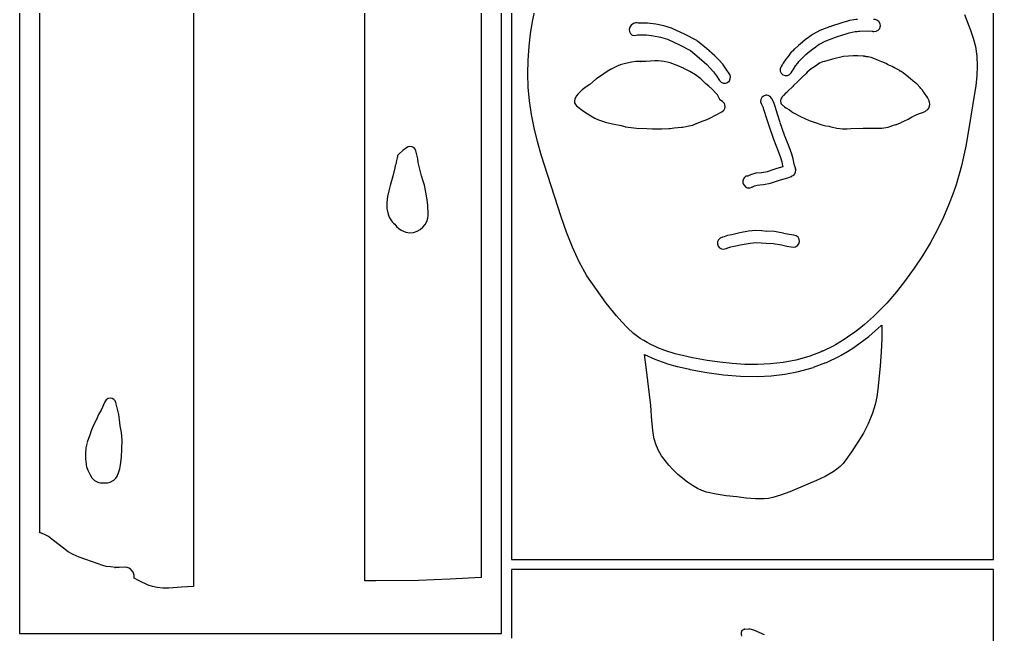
# Model space of a CAD drawing. Extents: x -186 to 210, y 0 to 2266.
# Drawn here: x -186 to 210, y 1480.6 to 1730.6 of the extents above; entities that cross this region are included whole.
import ezdxf

# ---------------------------------------------------------------- set-up
doc = ezdxf.new("R2010")
doc.units = 0

msp = doc.modelspace()

# ---------------------------------------------------------------- linework, layer by layer
at = {"layer": 'Calque_1'}
for p, q in [((-186, 1877.04), (-186, 1481.04)), ((9.99979, 1481.04), (9.99979, 1877.04)), ((-177.762, 1521.87), (-177.758508, 1858.644)), ((-115.196, 1858.65), (-115.196, 1500.04)), ((-45.5805, 1502.33), (-45.5805, 1858.64)), ((1.7587, 1858.65), (1.7587, 1503.8)), ((14.0001, 1807.04), (14.0001, 1511.04)), ((210, 1511.04), (210, 1807.04)), ((22.603788, 1729.802342), (23.721886, 1734.797946)), ((154.557, 1730.55), (154.164801, 1730.499888)), ((154.718, 1730.56), (154.5563, 1730.545977)), ((161.493, 1730.54), (161.238201, 1730.566908)), ((161.527, 1730.54), (161.493, 1730.54)), ((161.671, 1730.53), (161.5263, 1730.545081)), ((161.747, 1730.52), (161.671001, 1730.530319)), ((161.826, 1730.51), (161.747001, 1730.521906)), ((198.169486, 1732.55162), (200.700352, 1726.183781)), ((21.780216, 1724.74429), (22.603788, 1729.802342)), ((62.0741, 1727.46), (61.823928, 1726.540497)), ((62.725838, 1728.316725), (62.0741, 1727.45945)), ((63.598, 1728.91), (62.725838, 1728.316725)), ((64.420164, 1729.14654), (63.598, 1728.912321)), ((65.0594, 1729.18), (64.420164, 1729.14654)), ((65.059, 1729.17), (65.059529, 1729.176615)), ((65.810938, 1729.130005), (65.059002, 1729.171121)), ((65.8019, 1729.09), (65.877899, 1729.09291)), ((65.8609, 1729.09), (65.8019, 1729.09)), ((65.942561, 1729.106634), (65.810938, 1729.130005)), ((65.8769, 1729.09), (65.860893, 1729.08709)), ((65.8779, 1729.09), (65.8769, 1729.09)), ((65.877, 1729.09), (65.942561, 1729.106634)), ((69.301359, 1729.099797), (65.877, 1729.09726)), ((72.657041, 1728.716349), (69.301359, 1729.099797)), ((75.926753, 1728.016541), (72.657041, 1728.716349)), ((79.0932, 1727.07), (75.926753, 1728.016541)), ((79.3656, 1726.95), (79.093201, 1727.061098)), ((84.312579, 1724.623066), (79.3656, 1726.9571)), ((141.591, 1726.87), (139.4474, 1726.067996)), ((142.434, 1727.22), (141.590703, 1726.871703)), ((143.406, 1727.65), (142.434401, 1727.22418)), ((144.58, 1728.04), (143.406, 1727.644157)), ((147.494, 1728.98), (144.5804, 1728.037423)), ((148.733, 1729.29), (147.4938, 1728.984592)), ((149.804, 1729.68), (148.7333, 1729.292942)), ((151.511763, 1730.156921), (149.8032, 1729.678979)), ((153.248, 1730.45), (151.511763, 1730.156921)), ((154.165, 1730.5), (153.248802, 1730.446819)), ((162.248, 1730.39), (161.8264, 1730.503162)), ((162.494, 1730.29), (162.247501, 1730.3975)), ((163.373862, 1729.708954), (162.4947, 1730.28743)), ((163.066087, 1726.194569), (163.7495, 1726.94581)), ((163.921, 1728.81), (163.373862, 1729.708954)), ((163.749, 1726.96), (163.977356, 1727.529847)), ((163.749, 1726.95), (163.749, 1726.96)), ((164.043524, 1728.040346), (163.920601, 1728.80899)), ((163.977356, 1727.529847), (164.043524, 1728.040346)), ((21.2229, 1719.66), (21.780216, 1724.74429)), ((61.823928, 1726.540497), (61.94165, 1725.628103)), ((61.94165, 1725.628103), (62.392896, 1724.826412)), ((62.392896, 1724.826412), (63.1433, 1724.23902)), ((63.1433, 1724.24), (64.194512, 1724.044576)), ((64.194512, 1724.044576), (65.2263, 1724.325302)), ((65.2263, 1724.33), (66.0583, 1724.303806)), ((66.0583, 1724.3), (66.1183, 1724.3)), ((66.1183, 1724.3), (68.943954, 1724.306867)), ((68.943954, 1724.306867), (71.787367, 1723.985983)), ((71.787367, 1723.985983), (74.630972, 1723.38376)), ((74.630972, 1723.38376), (77.4572, 1722.54661)), ((89.3887, 1721.96), (84.312579, 1724.623066)), ((134.828, 1723.3), (133.4281, 1722.300061)), ((135.281, 1723.67), (134.827801, 1723.302574)), ((134.828, 1723.3), (134.828, 1723.3)), ((135.902, 1724.06), (135.281399, 1723.670878)), ((136.708, 1724.58), (135.901302, 1724.057052)), ((139.448, 1726.07), (136.7087, 1724.58429)), ((143.326, 1722.4), (144.3595, 1722.826852)), ((144.36, 1722.82), (145.085098, 1723.146575)), ((145.085, 1723.15), (146.1479, 1723.506049)), ((145.085, 1723.15), (145.085, 1723.15)), ((146.148, 1723.5), (148.7236, 1724.339231)), ((148.723, 1724.34), (150.0935, 1724.682609)), ((150.094, 1724.69), (151.3502, 1725.135955)), ((151.35, 1725.13), (153.8062, 1725.677766)), ((153.806, 1725.68), (154.598699, 1725.720322)), ((154.599, 1725.72), (155.060999, 1725.775801)), ((155.061, 1725.78), (155.662498, 1725.813099)), ((155.662, 1725.81), (158.8603, 1725.955706)), ((158.861, 1725.96), (160.7151, 1725.799821)), ((160.715, 1725.79), (160.936199, 1725.766717)), ((160.936, 1725.77), (161.0889, 1725.742113)), ((161.089, 1725.74), (160.978425, 1725.749661)), ((160.978425, 1725.749661), (161.314401, 1725.703302)), ((161.314, 1725.71), (162.267398, 1725.785988)), ((162.268, 1725.78), (163.066087, 1726.194569)), ((200.700352, 1726.183781), (201.749776, 1722.92785)), ((201.749776, 1722.92785), (202.6464, 1719.6252)), ((20.74787, 1714.063242), (21.2129, 1719.58)), ((21.2129, 1719.58), (21.222899, 1719.656994)), ((77.4572, 1722.55), (82.274033, 1720.26659)), ((82.274033, 1720.26659), (86.79919, 1717.90998)), ((89.69, 1721.74), (89.388701, 1721.95291)), ((93.331693, 1718.749917), (89.69, 1721.7429)), ((96.741941, 1715.74176), (93.331693, 1718.749917)), ((130.655, 1720.02), (129.066, 1718.56892)), ((132.304, 1721.34), (130.6555, 1720.02484)), ((133.428, 1722.3), (132.304, 1721.331573)), ((136.422, 1718.55), (137.7346, 1719.482232)), ((137.735, 1719.48), (138.094698, 1719.773528)), ((138.095, 1719.78), (138.4609, 1720.001668)), ((138.46, 1720), (139.183399, 1720.472334)), ((139.184, 1720.47), (141.4971, 1721.72677)), ((141.497, 1721.73), (143.3263, 1722.397146)), ((202.646, 1719.62), (203.215251, 1715.699795)), ((86.7992, 1717.91), (90.335935, 1715.000382)), ((90.335935, 1715.000382), (93.439684, 1712.264561)), ((98.350656, 1714.118716), (96.741941, 1715.74176)), ((126.487, 1715.58), (125.592003, 1714.36974)), ((127.332, 1716.76), (126.486499, 1715.57972)), ((127.655886, 1717.103821), (127.3323, 1716.76496)), ((127.662, 1717.09), (127.655886, 1717.103821)), ((127.834, 1717.28), (127.662003, 1717.088786)), ((127.913, 1717.36), (127.833998, 1717.277291)), ((128.243, 1717.69), (127.9133, 1717.360303)), ((129.066, 1718.57), (128.242202, 1717.694098)), ((131.671, 1714.33), (132.466797, 1715.178518)), ((132.466, 1715.18), (133.7564, 1716.35512)), ((133.757, 1716.36), (135.3739, 1717.64831)), ((135.374, 1717.65), (136.4225, 1718.556408)), ((148.949, 1715.51), (144.47281, 1714.49972)), ((151.053317, 1715.723695), (148.94871, 1715.507507)), ((152.966, 1715.77), (151.053317, 1715.723695)), ((154.88, 1715.79), (152.9664, 1715.770421)), ((154.89, 1715.78), (154.879602, 1715.794023)), ((156.992, 1715.66), (154.8898, 1715.776787)), ((157.407, 1715.61), (156.992002, 1715.658101)), ((157.312, 1715.59), (157.406999, 1715.610108)), ((157.364, 1715.59), (157.312002, 1715.59)), ((157.484, 1715.58), (157.364099, 1715.590054)), ((157.474, 1715.6), (157.484001, 1715.578833)), ((157.58, 1715.59), (157.474601, 1715.602435)), ((157.752, 1715.57), (157.579899, 1715.591696)), ((158.076, 1715.51), (157.7515, 1715.572018)), ((158.244, 1715.45), (158.076601, 1715.501197)), ((158.27, 1715.44), (158.243992, 1715.450054)), ((158.27, 1715.44), (158.27, 1715.44)), ((158.308, 1715.43), (158.270001, 1715.445081)), ((158.348, 1715.41), (158.308, 1715.425875)), ((158.984, 1715.36), (158.3473, 1715.411197)), ((160.263579, 1715.069567), (158.98401, 1715.36151)), ((161.388126, 1714.67123), (160.263579, 1715.069567)), ((203.215251, 1715.699795), (203.366756, 1711.735683)), ((20.637089, 1708.530313), (20.74787, 1714.063242)), ((57.596, 1711.88), (54.5166, 1710.3669)), ((57.613, 1711.89), (57.595987, 1711.879946)), ((57.595987, 1711.879946), (57.596, 1711.88)), ((58.1438, 1712.06), (57.613002, 1711.889979)), ((58.1648, 1712.07), (58.143792, 1712.059681)), ((59.8029, 1712.49), (58.1648, 1712.070371)), ((62.833855, 1713.277226), (59.80291, 1712.494695)), ((64.56618, 1713.496203), (62.833855, 1713.277226)), ((66.4516, 1713.46), (64.56618, 1713.496203)), ((66.435602, 1713.456404), (66.4516, 1713.46)), ((66.6707, 1713.44), (66.435602, 1713.456404)), ((68.7383, 1713.54), (66.4516, 1713.461392)), ((66.4516, 1713.46), (66.670699, 1713.443067)), ((66.4516, 1713.46), (66.4516, 1713.46)), ((72.3716, 1713.74), (68.73831, 1713.536403)), ((72.3761, 1713.74), (72.3716, 1713.74)), ((73.6633, 1713.74), (72.3761, 1713.742646)), ((73.6639, 1713.73), (73.663371, 1713.736085)), ((76.054001, 1713.527656), (73.66391, 1713.735284)), ((78.5194, 1712.94), (76.054001, 1713.527656)), ((78.5314, 1712.94), (78.5194, 1712.94)), ((78.541408, 1712.940054), (78.5314, 1712.94)), ((78.5594, 1712.93), (78.541408, 1712.940054)), ((81.371942, 1711.927564), (78.55941, 1712.92439)), ((83.9813, 1710.77), (81.371942, 1711.927564)), ((84.0773, 1710.73), (83.981299, 1710.77191)), ((84.1233, 1710.71), (84.0773, 1710.730638)), ((93.439684, 1712.264561), (96.173666, 1709.32736)), ((99.889969, 1712.355948), (98.350656, 1714.118716)), ((101.356032, 1710.408146), (99.889969, 1712.355948)), ((123.645, 1711.43), (123.301745, 1710.54089)), ((124.126, 1712.19), (123.644901, 1711.436018)), ((124.196, 1712.28), (124.126002, 1712.180808)), ((124.535, 1712.75), (124.1955, 1712.279757)), ((125.592, 1714.37), (124.5357, 1712.75096)), ((128.525, 1710.09), (129.5513, 1711.66456)), ((129.551, 1711.66), (130.443499, 1712.86769)), ((130.443, 1712.87), (130.903901, 1713.54593)), ((130.904, 1713.54), (131.093698, 1713.731188)), ((131.094, 1713.73), (131.3441, 1714.002864)), ((131.344, 1714.01), (131.670601, 1714.336072)), ((137.201, 1711.35), (135.899788, 1710.47045)), ((138.101813, 1712.032911), (137.2011, 1711.34599)), ((139.281, 1712.78), (138.101813, 1712.032911)), ((139.281, 1712.79), (139.281, 1712.79)), ((140.474, 1713.29), (139.2813, 1712.783562)), ((141.335, 1713.55), (140.473499, 1713.294201)), ((141.335, 1713.55), (141.335, 1713.55)), ((144.473, 1714.5), (141.3357, 1713.5502)), ((163.223, 1713.85), (161.388126, 1714.67123)), ((164.581579, 1713.344992), (163.2232, 1713.85216)), ((166.301, 1712.63), (164.581579, 1713.344992)), ((166.935, 1712.31), (166.3009, 1712.627288)), ((167.436, 1712.02), (166.9347, 1712.313528)), ((167.446001, 1712.017992), (167.436, 1712.02)), ((167.477, 1712), (167.446001, 1712.017992)), ((168.065, 1711.73), (167.477501, 1712.002335)), ((168.848, 1711.4), (168.064599, 1711.72713)), ((169.474, 1711.1), (168.848203, 1711.398159)), ((169.536, 1711.07), (169.474, 1711.098892)), ((169.536, 1711.07), (169.536, 1711.07)), ((169.79, 1710.92), (169.536199, 1711.072955)), ((169.864, 1710.86), (169.790001, 1710.921992)), ((169.942, 1710.79), (169.863998, 1710.852997)), ((170.022, 1710.76), (169.942001, 1710.798814)), ((170.607937, 1710.498446), (170.0216, 1710.754413)), ((203.366756, 1711.735683), (203.182196, 1707.72827)), ((20.857736, 1702.992227), (20.637089, 1708.530313)), ((51.5274, 1708.43), (48.5927, 1706.47248)), ((52.90835, 1709.411712), (51.5274, 1708.42755)), ((54.3256, 1710.26), (52.90835, 1709.411712)), ((54.3936, 1710.3), (54.3256, 1710.256106)), ((54.3917, 1710.31), (54.447699, 1710.344105)), ((54.4477, 1710.35), (54.391701, 1710.315895)), ((54.4416, 1710.33), (54.393602, 1710.305658)), ((54.5106, 1710.37), (54.441599, 1710.329201)), ((54.5166, 1710.37), (54.483599, 1710.354125)), ((54.4836, 1710.35), (54.510601, 1710.362965)), ((84.1353, 1710.7), (84.123288, 1710.710319)), ((86.497921, 1709.475703), (84.13531, 1710.70508)), ((88.78943, 1708.046378), (86.497921, 1709.475703)), ((90.963152, 1706.385133), (88.78943, 1708.046378)), ((96.173666, 1709.32736), (97.42175, 1707.665998)), ((97.42175, 1707.665998), (98.6011, 1705.8136)), ((102.745, 1708.23), (101.356032, 1710.408146)), ((103.053859, 1707.330845), (102.7454, 1708.23247)), ((102.99465, 1706.412859), (103.053859, 1707.330845)), ((123.301745, 1710.54089), (123.325287, 1709.621135)), ((123.325287, 1709.621135), (123.692009, 1708.777318)), ((123.692009, 1708.777318), (124.378297, 1708.11602)), ((124.378, 1708.12), (125.267189, 1707.776879)), ((125.267189, 1707.776879), (126.186988, 1707.800513)), ((126.186988, 1707.800513), (127.030792, 1708.167338)), ((127.030792, 1708.167338), (127.692, 1708.853794)), ((127.692, 1708.85), (128.1028, 1709.496482)), ((128.103, 1709.5), (128.524698, 1710.087559)), ((132.299, 1707.29), (130.4661, 1705.42035)), ((133.64, 1708.48), (132.299, 1707.29094)), ((134.232, 1709.14), (133.639802, 1708.481109)), ((135.899788, 1710.47045), (134.2316, 1709.13618)), ((171.592, 1709.94), (170.607937, 1710.498446)), ((171.876613, 1709.733), (171.5919, 1709.941878)), ((171.841, 1709.73), (171.876613, 1709.733)), ((171.973, 1709.69), (171.841201, 1709.730799)), ((172.13, 1709.62), (171.973401, 1709.688686)), ((172.342, 1709.5), (172.129699, 1709.615755)), ((172.13, 1709.62), (172.13, 1709.62)), ((172.45, 1709.43), (172.3425, 1709.499215)), ((173.271, 1708.85), (172.449801, 1709.43031)), ((175.447, 1707.16), (173.2704, 1708.85656)), ((178.075, 1705), (175.4473, 1707.15696)), ((203.182196, 1707.72827), (202.74325, 1703.678162)), ((21.386988, 1697.46), (20.857736, 1702.992227)), ((44.398166, 1703.137628), (42.709892, 1701.962814)), ((45.8223, 1704.08), (44.398166, 1703.137628)), ((48.2154, 1706.17), (45.8223, 1704.07919)), ((48.4288, 1706.35), (48.215401, 1706.163972)), ((48.4598, 1706.38), (48.428799, 1706.355129)), ((48.4739, 1706.39), (48.459904, 1706.378623)), ((48.4738, 1706.39), (48.4738, 1706.39)), ((48.4738, 1706.39), (48.4738, 1706.39)), ((48.4918, 1706.41), (48.473808, 1706.395977)), ((48.473808, 1706.395977), (48.4739, 1706.39)), ((48.4739, 1706.39), (48.4739, 1706.39)), ((48.4748, 1706.39), (48.568798, 1706.459797)), ((48.4748, 1706.39), (48.4748, 1706.39)), ((48.5927, 1706.47), (48.474802, 1706.391498)), ((48.5688, 1706.46), (48.491801, 1706.405205)), ((92.9724, 1704.46), (90.963152, 1706.385133)), ((93.0534, 1704.39), (92.972398, 1704.458712)), ((94.2482, 1703.4), (93.0534, 1704.391154)), ((95.676812, 1702.222266), (94.2482, 1703.39645)), ((98.6011, 1705.81), (99.235181, 1705.098715)), ((99.235181, 1705.098715), (100.064, 1704.699598)), ((100.064, 1704.699598), (100.981994, 1704.640324)), ((100.981994, 1704.640324), (101.8836, 1704.948571)), ((101.884, 1704.95), (102.595466, 1705.584062)), ((102.595466, 1705.584062), (102.99465, 1706.412859)), ((128.237, 1703.15), (126.5575, 1701.62296)), ((128.291, 1703.2), (128.237001, 1703.149914)), ((128.321, 1703.25), (128.290999, 1703.19629)), ((128.717, 1703.69), (128.320202, 1703.24558)), ((130.466, 1705.42), (128.7177, 1703.69402)), ((178.787, 1704.38), (178.074901, 1705.001135)), ((180.177, 1702.86), (178.7869, 1704.38085)), ((180.409, 1702.55), (180.1775, 1702.862631)), ((202.74325, 1703.678162), (201.428919, 1695.452286)), ((40.36761, 1699.359857), (39.79421, 1698.17546)), ((41.070801, 1700.370457), (40.36761, 1699.359857)), ((42.709892, 1701.962814), (41.070801, 1700.370457)), ((97.1472, 1700.67), (95.676812, 1702.222266)), ((97.1662, 1700.65), (97.147203, 1700.673283)), ((97.805266, 1699.891657), (97.1662, 1700.64514)), ((98.23195, 1699.177424), (97.805266, 1699.891657)), ((98.7238, 1697.99), (98.23195, 1699.177424)), ((116.502, 1699.44), (115.790539, 1698.806035)), ((117.387, 1699.75), (116.501801, 1699.444592)), ((117.388, 1699.75), (117.387, 1699.75)), ((117.858, 1699.76), (117.387701, 1699.743067)), ((117.859, 1699.76), (117.858471, 1699.760079)), ((118.323, 1699.69), (117.858501, 1699.763898)), ((119.164437, 1699.280834), (118.323, 1699.69104)), ((119.785, 1698.58), (119.164437, 1699.280834)), ((123.872, 1698.84), (123.668401, 1698.484983)), ((124.078, 1699.1), (123.8718, 1698.842137)), ((124.238, 1699.26), (124.0778, 1699.101356)), ((124.37, 1699.37), (124.237701, 1699.254774)), ((124.455, 1699.44), (124.37, 1699.372293)), ((124.634, 1699.73), (124.4557, 1699.438033)), ((125.55965, 1700.695927), (124.6334, 1699.72676)), ((126.086, 1701.09), (125.55965, 1700.695927)), ((126.557, 1701.62), (126.086201, 1701.09602)), ((126.557, 1701.62), (126.557, 1701.62)), ((180.634, 1702.34), (180.4092, 1702.549312)), ((181.196199, 1701.700797), (180.633701, 1702.333309)), ((181.321, 1701.46), (181.196199, 1701.700797)), ((181.718, 1701.03), (181.321099, 1701.467197)), ((181.728, 1701.02), (181.717999, 1701.030054)), ((181.717999, 1701.030054), (181.718, 1701.03)), ((183.099, 1698.88), (181.7275, 1701.01579)), ((183.295, 1698.63), (182.991026, 1699.104265)), ((182.991026, 1699.104265), (183.099701, 1698.883206)), ((22.202022, 1691.944648), (21.386988, 1697.46)), ((39.7943, 1698.17), (39.635655, 1697.434166)), ((39.635655, 1697.434166), (39.708638, 1696.702056)), ((39.708638, 1696.702056), (39.999627, 1696.026307)), ((39.999627, 1696.026307), (40.495, 1695.45956)), ((40.495, 1695.46), (43.35347, 1693.330759)), ((98.7728, 1697.87), (98.723799, 1697.986284)), ((99.7815, 1697.27), (98.7728, 1697.872006)), ((100.246887, 1696.877093), (99.7813, 1697.27449)), ((100.592324, 1696.383165), (100.246887, 1696.877093)), ((100.803924, 1695.818776), (100.592324, 1696.383165)), ((100.737206, 1694.432586), (100.8582, 1695.03233)), ((100.868, 1695.21), (100.803924, 1695.818776)), ((100.858, 1695.03), (100.868001, 1695.207244)), ((115.391238, 1697.977259), (115.331818, 1697.059236)), ((115.331818, 1697.059236), (115.640002, 1696.15753)), ((115.790539, 1698.806035), (115.391238, 1697.977259)), ((115.64, 1696.16), (116.209629, 1694.998448)), ((116.209629, 1694.998448), (116.687787, 1693.690619)), ((120.637722, 1696.880414), (119.7854, 1698.58258)), ((121.264426, 1695.20069), (120.637722, 1696.880414)), ((122.179, 1692.06), (121.264426, 1695.20069)), ((123.533, 1698.12), (123.442999, 1697.468359)), ((123.443, 1697.47), (123.515745, 1696.656308)), ((123.515745, 1696.656308), (123.685737, 1696.2163)), ((123.668, 1698.48), (123.5326, 1698.116198)), ((123.685737, 1696.2163), (124.027998, 1695.89335)), ((124.028, 1695.89), (124.2947, 1695.619226)), ((124.294, 1695.62), (124.567301, 1695.400872)), ((124.568, 1695.4), (125.008798, 1695.092025)), ((125.009, 1695.09), (125.605402, 1694.699846)), ((183.621, 1698.06), (183.294399, 1698.625864)), ((183.295, 1698.63), (183.295, 1698.63)), ((183.295, 1698.63), (183.295, 1698.63)), ((183.822, 1697.52), (183.621002, 1698.05795)), ((183.647, 1694.48), (184.009025, 1695.313211)), ((183.871, 1697.28), (183.821999, 1697.512516)), ((183.822, 1697.51), (183.822, 1697.52)), ((183.822, 1697.51), (183.822, 1697.51)), ((183.945, 1697.11), (183.871001, 1697.280021)), ((184.042, 1695.95), (183.944999, 1697.1148)), ((184.009025, 1695.313211), (184.0418, 1695.94243)), ((201.428919, 1695.452286), (200.0772, 1687.0629)), ((23.280017, 1686.457188), (22.202022, 1691.944648)), ((43.35347, 1693.330759), (46.34889, 1691.44061)), ((46.3488, 1691.44), (47.874768, 1690.483455)), ((94.606699, 1690.410022), (97.24859, 1691.80801)), ((97.2486, 1691.81), (99.3276, 1692.94376)), ((99.3276, 1692.94), (99.582899, 1693.07798)), ((99.5829, 1693.08), (100.083469, 1693.431799)), ((100.083469, 1693.431799), (100.4736, 1693.890868)), ((100.4736, 1693.890868), (100.737206, 1694.432586)), ((116.687787, 1693.690619), (117.5732, 1690.70451)), ((123.312, 1688.63), (122.1792, 1692.0582)), ((125.605, 1694.7), (126.9878, 1693.852514)), ((126.988, 1693.86), (127.028, 1693.809888)), ((127.028, 1693.81), (127.888397, 1693.11547)), ((127.888, 1693.11), (128.673087, 1692.643858)), ((128.673087, 1692.643858), (128.9526, 1692.538474)), ((128.953, 1692.54), (131.5456, 1691.13337)), ((128.953, 1692.54), (128.953, 1692.54)), ((131.545, 1691.13), (133.333, 1690.300585)), ((176.66, 1690.9), (178.7766, 1691.98625)), ((178.777, 1691.99), (180.6756, 1692.654024)), ((180.676, 1692.65), (181.281199, 1692.822111)), ((181.281, 1692.82), (181.8081, 1693.064422)), ((181.808, 1693.07), (182.287001, 1693.346992)), ((182.287, 1693.34), (182.788297, 1693.65832)), ((182.788, 1693.66), (183.0655, 1693.861004)), ((183.066, 1693.86), (183.25565, 1693.989212)), ((183.25565, 1693.989212), (183.647799, 1694.4796)), ((183.647, 1694.48), (183.647, 1694.48)), ((47.874768, 1690.483455), (49.438312, 1689.724778)), ((49.438312, 1689.724778), (52.609455, 1688.664715)), ((52.609455, 1688.664715), (55.724896, 1687.987189)), ((55.724896, 1687.987189), (58.6473, 1687.41958)), ((58.6473, 1687.42), (58.670292, 1687.411004)), ((58.670292, 1687.411004), (58.6703, 1687.41)), ((58.6703, 1687.41), (60.0899, 1687.035853)), ((60.0899, 1687.04), (60.309499, 1686.988803)), ((60.3095, 1686.99), (62.639378, 1686.616551)), ((83.6539, 1686.83), (86.1644, 1687.3752)), ((86.1644, 1687.38), (87.8102, 1687.67418)), ((87.8102, 1687.67418), (89.1668, 1688.2223)), ((89.1668, 1688.22), (89.222802, 1688.244871)), ((89.2228, 1688.24), (91.5472, 1689.27508)), ((91.5472, 1689.28), (93.139565, 1689.789205)), ((93.139565, 1689.789205), (94.606699, 1690.410022)), ((117.573, 1690.7), (118.7678, 1687.0749)), ((118.768, 1687.08), (120.5756, 1681.86224)), ((125.068, 1683.55), (123.3121, 1688.62412)), ((133.333, 1690.3), (135.1148, 1689.475242)), ((135.115, 1689.48), (137.0441, 1688.823702)), ((135.115, 1689.48), (135.115, 1689.48)), ((137.044, 1688.82), (137.489838, 1688.704526)), ((137.525, 1688.71), (137.432812, 1688.728501)), ((137.432812, 1688.728501), (137.843799, 1688.536381)), ((137.489838, 1688.704526), (137.524602, 1688.709404)), ((137.844, 1688.54), (140.156, 1687.697171)), ((140.156, 1687.7), (141.7652, 1687.343951)), ((141.765, 1687.34), (143.1567, 1687.166354)), ((143.157, 1687.17), (143.5053, 1687.129201)), ((143.505, 1687.12), (144.0238, 1686.931379)), ((167.12, 1686.86), (170.1782, 1687.811864)), ((170.179, 1687.81), (171.8688, 1688.398062)), ((171.868, 1688.4), (172.468774, 1688.71028)), ((172.468774, 1688.71028), (172.531497, 1688.773644)), ((172.532, 1688.77), (173.5842, 1689.178754)), ((173.584, 1689.18), (175.306275, 1690.099649)), ((175.306275, 1690.099649), (176.6603, 1690.8972)), ((200.077, 1687.04), (198.738619, 1679.032339)), ((200.077, 1687.06), (200.077, 1687.05)), ((200.077, 1687.05), (200.077, 1687.04)), ((24.598151, 1681.008633), (23.280017, 1686.457188)), ((62.639378, 1686.616551), (64.889633, 1686.445485)), ((64.889633, 1686.445485), (69.09649, 1686.304254)), ((69.0965, 1686.3), (71.3564, 1686.081931)), ((71.3564, 1686.08), (71.905698, 1686.054071)), ((71.9057, 1686.06), (75.1825, 1686.126119)), ((75.1825, 1686.12), (77.9709, 1686.229035)), ((77.9709, 1686.23), (78.0539, 1686.23)), ((78.0539, 1686.23), (78.0539, 1686.23)), ((78.0539, 1686.23), (78.0639, 1686.23)), ((78.0639, 1686.23), (78.143899, 1686.237937)), ((78.1051, 1686.24), (78.166102, 1686.250319)), ((78.137099, 1686.23709), (78.1051, 1686.24)), ((78.1661, 1686.24), (78.137099, 1686.23709)), ((78.1439, 1686.24), (78.1539, 1686.24)), ((78.1539, 1686.24), (78.1749, 1686.24)), ((78.1661, 1686.25), (78.1661, 1686.24)), ((78.1749, 1686.25), (78.277799, 1686.261377)), ((78.1749, 1686.24), (78.1749, 1686.25)), ((78.1749, 1686.24), (78.1749, 1686.24)), ((78.1749, 1686.24), (78.1749, 1686.24)), ((78.2778, 1686.27), (78.309799, 1686.276085)), ((78.3098, 1686.27), (78.346802, 1686.280054)), ((78.3468, 1686.27), (78.4718, 1686.283494)), ((78.3468, 1686.28), (78.3468, 1686.27)), ((78.4718, 1686.29), (78.4878, 1686.29)), ((78.4878, 1686.29), (80.1839, 1686.542703)), ((80.1839, 1686.54), (83.12269, 1686.744126)), ((83.1227, 1686.74), (83.307699, 1686.753494)), ((83.3077, 1686.76), (83.653902, 1686.834903)), ((126.967, 1678.84), (125.0674, 1683.55288)), ((144.024, 1686.94), (146.3649, 1686.42737)), ((146.365, 1686.42), (148.5566, 1686.145601)), ((148.556, 1686.15), (150.4469, 1686.10809)), ((150.447, 1686.11), (151.957, 1686.205594)), ((151.957, 1686.2), (157.01819, 1686.345732)), ((157.018, 1686.35), (159.9356, 1686.448213)), ((159.936, 1686.45), (162.1038, 1686.367794)), ((162.104, 1686.36), (164.556036, 1686.442189)), ((164.556036, 1686.442189), (167.12079, 1686.85559)), ((26.1336, 1675.61), (24.598151, 1681.008633)), ((120.576, 1681.86), (122.4948, 1677.09854)), ((-32.260963, 1675.236687), (-32.286299, 1675.0002)), ((-31.6894, 1675.95), (-32.260963, 1675.236687)), ((-30.114213, 1677.316619), (-31.6894, 1675.94451)), ((-28.7191, 1678.41), (-30.114213, 1677.316619)), ((-28.024702, 1678.811241), (-28.7191, 1678.411678)), ((-27.2375, 1678.96), (-28.024702, 1678.811241)), ((-27.2415, 1678.96), (-27.237505, 1678.962646)), ((-26.43906, 1678.836396), (-27.2415, 1678.95768)), ((-25.740071, 1678.467259), (-26.43906, 1678.836396)), ((-25.198546, 1677.891412), (-25.740071, 1678.467259)), ((-24.8685, 1677.15), (-25.198546, 1677.891412)), ((-24.0665, 1673.99), (-24.868499, 1677.15309)), ((30.143536, 1662.911697), (26.1335, 1675.6082)), ((122.495, 1677.1), (123.406499, 1674.40303)), ((128, 1675.79), (126.967, 1678.8358)), ((128.540812, 1673.864678), (128.000001, 1675.79163)), ((198.738619, 1679.032339), (197.008168, 1671.120013)), ((-33.1955, 1671.15), (-33.4472, 1670.294788)), ((-32.9418, 1671.79), (-33.195501, 1671.151191)), ((-32.8808, 1672.05), (-32.9418, 1671.78801)), ((-32.8708, 1672.1), (-32.880801, 1672.058011)), ((-32.8198, 1672.4), (-32.870801, 1672.10028)), ((-32.6596, 1673.31), (-32.8198, 1672.396818)), ((-32.473, 1674.28), (-32.6596, 1673.307499)), ((-32.3723, 1674.71), (-32.473, 1674.277486)), ((-32.2863, 1675), (-32.3723, 1674.716817)), ((-23.8484, 1672.42), (-24.066498, 1673.98271)), ((-23.257062, 1669.780391), (-23.8484, 1672.4245)), ((123.406, 1674.4), (123.880087, 1672.709031)), ((123.880087, 1672.709031), (124.199299, 1671.11287)), ((128.953, 1671.78), (128.540812, 1673.864678)), ((129.123676, 1671.390823), (128.953402, 1671.78642)), ((129.466, 1670.14), (129.123676, 1671.390823)), ((197.008168, 1671.120013), (194.801785, 1663.34788)), ((-33.4472, 1670.3), (-34.194398, 1666.82732)), ((-22.5281, 1667.03), (-23.257062, 1669.780391)), ((111.14, 1667.48), (110.0755, 1666.923952)), ((113.342, 1668.04), (111.1406, 1667.483952)), ((115.609, 1668.21), (113.3414, 1668.042572)), ((115.775, 1668.23), (115.609599, 1668.203092)), ((117.932539, 1668.69604), (115.77501, 1668.22803)), ((120.276, 1669.43), (117.932539, 1668.69604)), ((121.891, 1669.97), (120.2756, 1669.429457)), ((124.307, 1670.67), (121.8906, 1669.97547)), ((124.199, 1671.11), (124.307, 1670.665051)), ((127.926, 1666.81), (128.8231, 1667.304532)), ((128.823, 1667.3), (129.269, 1667.836389)), ((128.823, 1667.3), (128.823, 1667.3)), ((129.269, 1667.84), (129.543561, 1668.480956)), ((129.516, 1669.74), (129.455, 1669.94619)), ((129.455, 1669.94), (129.537, 1669.717803)), ((129.537, 1669.72), (129.465999, 1670.135977)), ((129.544871, 1669.59951), (129.516001, 1669.740205)), ((129.542, 1669.63), (129.552001, 1669.573088)), ((129.594, 1669.46), (129.542001, 1669.637244)), ((129.543561, 1668.480956), (129.593498, 1669.45904)), ((129.552, 1669.58), (129.544871, 1669.59951)), ((-34.1944, 1666.82), (-35.317549, 1663.059071)), ((-21.9395, 1664.89), (-22.528099, 1667.03349)), ((-21.3762, 1663.17), (-21.9395, 1664.88519)), ((108.298851, 1665.735455), (108.100528, 1665.012537)), ((108.100528, 1665.012537), (108.139, 1664.24584)), ((108.139, 1664.24), (108.139, 1664.094294)), ((108.139, 1664.1), (108.230998, 1663.743421)), ((108.231, 1663.74), (108.4279, 1663.310053)), ((108.710248, 1666.362106), (108.298851, 1665.735455)), ((108.428, 1663.31), (109.250599, 1662.469737)), ((109.311, 1666.84), (108.710248, 1666.362106)), ((110.076, 1666.93), (109.311199, 1666.842106)), ((112.847, 1663), (113.9358, 1663.279029)), ((113.935, 1663.28), (114.950012, 1663.321583)), ((114.950012, 1663.321583), (116.5312, 1663.501694)), ((116.532, 1663.5), (119.292411, 1664.097481)), ((119.292411, 1664.097481), (121.76579, 1664.87562)), ((121.765, 1664.87), (123.3303, 1665.393504)), ((123.331, 1665.4), (126.34009, 1666.264525)), ((126.34, 1666.26), (127.1188, 1666.518392)), ((127.119, 1666.52), (127.699299, 1666.696741)), ((127.699, 1666.7), (127.964836, 1666.807302)), ((127.964836, 1666.807302), (127.926399, 1666.810067)), ((194.801785, 1663.34788), (193.493913, 1659.528404)), ((-35.885443, 1660.882502), (-36.3462, 1658.587)), ((-35.317549, 1663.059071), (-35.885443, 1660.882502)), ((-20.893301, 1660.983676), (-21.3762, 1663.1686)), ((-20.5685, 1658.91), (-20.893301, 1660.983676)), ((34.207029, 1650.32325), (30.143536, 1662.911697)), ((109.250599, 1662.469737), (109.266606, 1662.459418)), ((109.266, 1662.46), (109.857464, 1662.195384)), ((109.857464, 1662.195384), (110.378362, 1662.103114)), ((110.378362, 1662.103114), (111.1305, 1662.180944)), ((111.131, 1662.18), (111.770799, 1662.423919)), ((111.771, 1662.43), (111.851002, 1662.47699)), ((111.851, 1662.47), (112.2169, 1662.62658)), ((112.217, 1662.63), (112.846898, 1662.996924)), ((193.493913, 1659.528404), (192.03561, 1655.7608)), ((-36.3462, 1658.59), (-36.618144, 1656.205208)), ((-36.618144, 1656.205208), (-36.584511, 1653.772684)), ((-20.229837, 1657.136704), (-20.568497, 1658.91029)), ((-19.9334, 1655.05), (-20.229837, 1657.136704)), ((192.026, 1655.74), (189.670233, 1650.273333)), ((192.036, 1655.76), (192.025999, 1655.744919)), ((-36.584511, 1653.772684), (-36.109148, 1651.368972)), ((-36.109148, 1651.368972), (-35.663269, 1650.201842)), ((-19.8674, 1651.41), (-19.9334, 1655.05259)), ((-19.834825, 1650.926281), (-19.8674, 1651.4108)), ((-35.663269, 1650.201842), (-35.0559, 1649.07062)), ((-35.0559, 1649.07), (-34.457763, 1648.274363)), ((-34.457763, 1648.274363), (-33.887, 1647.72179)), ((-33.887, 1647.72), (-33.4586, 1647.35932)), ((-33.4586, 1647.36), (-32.671503, 1646.389986)), ((-21.115538, 1647.211654), (-20.409155, 1648.443707)), ((-20.409155, 1648.443707), (-19.9524, 1649.82459)), ((-19.9524, 1649.83), (-19.834825, 1650.926281)), ((36.427448, 1644.137475), (34.207029, 1650.32325)), ((189.670233, 1650.273333), (187.055934, 1644.910548)), ((-32.6715, 1646.39), (-31.808803, 1645.607819)), ((-31.808803, 1645.607819), (-30.88275, 1644.982485)), ((-30.88275, 1644.982485), (-28.911, 1644.13282)), ((-28.911, 1644.14), (-27.324714, 1643.881618)), ((-27.324714, 1643.881618), (-25.79963, 1644.032311)), ((-25.79963, 1644.032311), (-24.383558, 1644.511375)), ((-24.383558, 1644.511375), (-23.12431, 1645.2381)), ((-23.1243, 1645.23), (-22.033327, 1646.137421)), ((-22.033327, 1646.137421), (-21.115538, 1647.211654)), ((38.863582, 1638.060228), (36.427448, 1644.137475)), ((106.886, 1643.85), (103.5953, 1643.067099)), ((110.418, 1644.46), (106.8864, 1643.853338)), ((113.364, 1644.74), (110.4179, 1644.452663)), ((113.365, 1644.74), (113.364, 1644.74)), ((115.763489, 1644.630502), (113.36561, 1644.738872)), ((117.816, 1644.45), (115.763489, 1644.630502)), ((121.001, 1644.32), (117.8157, 1644.457477)), ((122.977014, 1643.990391), (121.00141, 1644.318497)), ((124.671, 1643.64), (122.977014, 1643.990391)), ((126.984064, 1643.16078), (124.67081, 1643.636365)), ((187.055934, 1644.910548), (184.194966, 1639.657374)), ((97.783925, 1640.212332), (97.720214, 1639.294438)), ((98.1872, 1641.039343), (97.783925, 1640.212332)), ((98.9018, 1641.67), (98.1872, 1641.039343)), ((99.8222, 1642.07), (98.9018, 1641.665373)), ((100.521, 1642.27), (99.8224, 1642.072065)), ((101.91, 1642.76), (100.5209, 1642.276845)), ((103.596, 1643.07), (101.9103, 1642.759935)), ((107.85, 1639.15), (111.0637, 1639.702423)), ((111.063, 1639.7), (113.4438, 1639.944448)), ((113.444, 1639.94), (117.5564, 1639.658351)), ((117.556, 1639.66), (120.4612, 1639.545277)), ((120.462, 1639.55), (123.8101, 1638.919022)), ((128.869, 1642.87), (126.984064, 1643.16078)), ((129.791134, 1642.636903), (128.8685, 1642.87542)), ((130.525189, 1642.082322), (129.791134, 1642.636903)), ((130.997774, 1641.292936), (130.525189, 1642.082322)), ((130.897886, 1639.424871), (131.1364, 1640.34756)), ((131.136, 1640.35), (130.997774, 1641.292936)), ((184.194966, 1639.657374), (181.099191, 1634.519537)), ((41.582883, 1632.118679), (38.863582, 1638.060228)), ((97.720214, 1639.294438), (98.024303, 1638.39113)), ((98.0243, 1638.39), (98.645086, 1637.686841)), ((98.645086, 1637.686841), (99.457412, 1637.284631)), ((99.457412, 1637.284631), (100.360883, 1637.211222)), ((100.360883, 1637.211222), (101.2551, 1637.494466)), ((101.255, 1637.5), (101.401799, 1637.545985)), ((101.402, 1637.54), (101.961699, 1637.691421)), ((101.962, 1637.69), (103.1361, 1638.111163)), ((103.136, 1638.11), (104.5767, 1638.362174)), ((104.576, 1638.37), (107.8492, 1639.149276)), ((123.81, 1638.91), (125.999449, 1638.439082)), ((125.999449, 1638.439082), (128.61129, 1638.072859)), ((128.611, 1638.08), (129.553933, 1638.218215)), ((129.553933, 1638.218215), (130.343312, 1638.690797)), ((130.343312, 1638.690797), (130.897886, 1639.424871)), ((44.6528, 1626.34), (41.582883, 1632.118679)), ((181.099191, 1634.519537), (177.780474, 1629.502765)), ((177.780474, 1629.502765), (174.250678, 1624.612783)), ((48.560794, 1620.778017), (44.6528, 1626.3422)), ((174.250678, 1624.612783), (170.521665, 1619.855319)), ((52.511341, 1615.318871), (48.560794, 1620.778017)), ((170.521665, 1619.855319), (166.6053, 1615.2361)), ((56.659493, 1610.09084), (52.511341, 1615.318871)), ((164.998, 1613.56), (161.3558, 1609.93024)), ((166.605, 1615.24), (164.9974, 1613.5631)), ((58.856124, 1607.602891), (56.659493, 1610.09084)), ((161.203, 1609.79), (157.53341, 1606.53076)), ((161.356, 1609.93), (161.2036, 1609.788951)), ((61.1603, 1605.22), (58.856124, 1607.602891)), ((61.1973, 1605.18), (61.160301, 1605.2172)), ((63.683755, 1602.912209), (61.19731, 1605.18)), ((155.294, 1604.71), (153.5881, 1603.41963)), ((157.534, 1606.53), (155.2944, 1604.70893)), ((159.257634, 1601.749271), (164.3883, 1606.2123)), ((164.389, 1606.21), (164.557399, 1606.360892)), ((164.557, 1606.36), (164.565, 1606.36)), ((164.565, 1606.36), (164.56579, 1600.851484)), ((164.565, 1606.36), (164.565, 1606.36)), ((66.4099, 1600.91), (63.683755, 1602.912209)), ((67.7757, 1600.07), (66.4099, 1600.912856)), ((69.1916, 1599.24), (67.7757, 1600.068886)), ((149.313, 1600.48), (145.7825, 1598.37831)), ((150.681, 1601.38), (149.3126, 1600.484969)), ((153.588, 1603.42), (150.6812, 1601.3757)), ((153.76, 1597.68), (159.257634, 1601.749271)), ((164.56579, 1600.851484), (164.3545, 1595.336875)), ((70.6174, 1598.49), (69.1916, 1599.239299)), ((72.2168, 1597.73), (70.6174, 1598.491205)), ((73.5609, 1597.13), (72.2168, 1597.734096)), ((76.4227, 1596.01), (73.5609, 1597.1231)), ((77.5462, 1595.64), (76.4227, 1596.012083)), ((144.772, 1597.82), (140.65391, 1595.80618)), ((145.782, 1598.38), (144.7717, 1597.821889)), ((150.607, 1595.67), (153.1484, 1597.24871)), ((153.149, 1597.25), (153.760898, 1597.68045)), ((68.0846, 1594.36), (72.331145, 1592.426992)), ((68.9636, 1588.13), (68.084602, 1594.3658)), ((72.331145, 1592.426992), (76.72379, 1590.84806)), ((79.7062, 1594.95), (77.5462, 1595.639345)), ((80.5708, 1594.71), (79.706201, 1594.955983)), ((87.5605, 1593.04), (80.57081, 1594.70865)), ((87.5705, 1593.04), (87.5605, 1593.04)), ((93.6161, 1591.95), (87.57051, 1593.03881)), ((98.705514, 1591.210051), (93.6164, 1591.95243)), ((129.651, 1592.13), (124.506541, 1591.144704)), ((129.671, 1592.13), (129.651, 1592.13)), ((134.939, 1593.59), (129.67161, 1592.13376)), ((135.278, 1593.7), (134.9385, 1593.581149)), ((139.975, 1595.5), (135.2776, 1593.70218)), ((140.654, 1595.81), (139.975501, 1595.504063)), ((142.321, 1591.29), (147.0964, 1593.62061)), ((147.096, 1593.62), (148.043697, 1594.145541)), ((148.044, 1594.14), (150.6072, 1595.66498)), ((164.3545, 1595.336875), (163.96501, 1589.811953)), ((70.642, 1573.62), (68.9636, 1588.1266)), ((76.7238, 1590.85), (77.4318, 1590.62521)), ((77.4318, 1590.62), (81.36229, 1589.51568)), ((81.3623, 1589.52), (82.190699, 1589.304497)), ((82.1907, 1589.31), (86.3842, 1588.38396)), ((86.3842, 1588.38), (86.6348, 1588.324702)), ((86.6348, 1588.32), (93.385135, 1587.099877)), ((103.809854, 1590.663191), (98.705514, 1591.210051)), ((108.915617, 1590.345343), (103.809854, 1590.663191)), ((114.009, 1590.29), (108.915617, 1590.345343)), ((119.302, 1590.54), (114.00881, 1590.283698)), ((124.506541, 1591.144704), (119.3017, 1590.54197)), ((130.717, 1587.45), (136.30069, 1588.99305)), ((136.301, 1588.99), (136.825499, 1589.164678)), ((136.825, 1589.17), (141.78749, 1591.066)), ((141.788, 1591.06), (142.321299, 1591.285822)), ((163.96501, 1589.811953), (163.4312, 1584.2725)), ((93.385135, 1587.099877), (100.232309, 1586.166359)), ((100.232309, 1586.166359), (107.145053, 1585.597563)), ((107.145053, 1585.597563), (114.0921, 1585.47161)), ((114.092, 1585.48), (119.65189, 1585.750774)), ((119.652, 1585.75), (125.199517, 1586.394167)), ((125.199517, 1586.394167), (130.7169, 1587.45172)), ((163.431, 1584.27), (163.012005, 1580.287342)), ((163.012005, 1580.287342), (162.585463, 1577.115297)), ((-149.909, 1576.51), (-150.758231, 1575.985685)), ((-149.121, 1576.65), (-149.9091, 1576.509401)), ((-148.32083, 1576.523378), (-149.1218, 1576.65351)), ((-149.121, 1576.65), (-149.121, 1576.65)), ((-147.62601, 1576.146596), (-148.32083, 1576.523378)), ((-147.090885, 1575.564894), (-147.62601, 1576.146596)), ((162.585463, 1577.115297), (161.915189, 1574.096279)), ((-151.321, 1575.16), (-152.8217, 1571.69251)), ((-150.758231, 1575.985685), (-151.3208, 1575.16131)), ((-146.769, 1574.82), (-147.090885, 1575.564894)), ((-145.607, 1570.03), (-146.7687, 1574.82088)), ((71.151312, 1567.456473), (70.642, 1573.6226)), ((161.915189, 1574.096279), (160.765, 1570.5727)), ((-153.883, 1569.93), (-154.7507, 1567.94039)), ((-152.822, 1571.7), (-153.8834, 1569.9306)), ((-145.35, 1567.81), (-145.607299, 1570.0275)), ((160.765, 1570.58), (159.0103, 1566.267419)), ((-156.04, 1565.33), (-156.823587, 1563.296211)), ((-154.751, 1567.94), (-156.0398, 1565.33042)), ((-145.007, 1565.45), (-145.349701, 1567.81101)), ((-144.584111, 1562.643016), (-145.006397, 1565.449)), ((71.6358, 1562.4), (71.151312, 1567.456473)), ((159.0103, 1566.267419), (157.092917, 1562.427395)), ((-157.967126, 1560.243213), (-158.5049, 1558.68203)), ((-157.431, 1561.55), (-157.967126, 1560.243213)), ((-156.823587, 1563.296211), (-157.4316, 1561.55448)), ((-144.254, 1559.61), (-144.584111, 1562.643016)), ((72.063351, 1560.12821), (71.63581, 1562.39325)), ((157.092917, 1562.427395), (154.889879, 1558.717398)), ((-158.989225, 1556.427195), (-159.18021, 1554.187561)), ((-158.505, 1558.68), (-158.989225, 1556.427195)), ((-144.330426, 1555.970752), (-144.254601, 1559.61189)), ((72.717076, 1557.914473), (72.063351, 1560.12821)), ((73.690191, 1555.649311), (72.717076, 1557.914473)), ((154.889879, 1558.717398), (152.27821, 1554.7949)), ((-159.18021, 1554.187561), (-159.126715, 1551.978244)), ((-144.888213, 1549.582679), (-144.5903, 1552.7123)), ((-144.59, 1552.71), (-144.330426, 1555.970752)), ((75.0759, 1553.23), (73.690191, 1555.649311)), ((76.451925, 1551.276269), (75.0759, 1553.236)), ((152.278, 1554.79), (149.992112, 1551.571525)), ((-159.126715, 1551.978244), (-158.877498, 1549.81639)), ((-158.878, 1549.82), (-158.886563, 1549.580234)), ((-158.886563, 1549.580234), (-158.736501, 1548.68991)), ((-158.736, 1548.69), (-158.256263, 1547.370464)), ((-145.218036, 1547.944357), (-144.888213, 1549.582679)), ((78.036333, 1549.341443), (76.451925, 1551.276269)), ((79.788225, 1547.462315), (78.036333, 1549.341443)), ((147.635, 1548.89), (146.278576, 1547.745461)), ((148.834952, 1550.138561), (147.6349, 1548.88546)), ((149.992112, 1551.571525), (148.834952, 1550.138561)), ((-158.256263, 1547.370464), (-157.8228, 1546.53251)), ((-157.823, 1546.53), (-157.315956, 1545.491528)), ((-157.315956, 1545.491528), (-156.55784, 1544.311725)), ((-146.793, 1544.1), (-146.169089, 1545.129918)), ((-146.169089, 1545.129918), (-146.1574, 1545.4027)), ((-146.157, 1545.4), (-145.736302, 1546.285797)), ((-145.737, 1546.29), (-145.218036, 1547.944357)), ((81.666704, 1545.669682), (79.788225, 1547.462315)), ((85.639823, 1542.467081), (81.666704, 1545.669682)), ((141.542804, 1544.847291), (138.057007, 1543.206656)), ((144.795948, 1546.700478), (141.542804, 1544.847291)), ((146.278576, 1547.745461), (144.795948, 1546.700478)), ((-156.55784, 1544.311725), (-155.438581, 1543.211534)), ((-155.438581, 1543.211534), (-154.709127, 1542.760338)), ((-154.709127, 1542.760338), (-153.84811, 1542.4119)), ((-153.848, 1542.42), (-153.066325, 1542.227986)), ((-153.066325, 1542.227986), (-152.2863, 1542.168805)), ((-152.287, 1542.16), (-151.657102, 1542.216991)), ((-151.657, 1542.22), (-150.2591, 1542.245135)), ((-150.259, 1542.25), (-149.102062, 1542.525054)), ((-149.102062, 1542.525054), (-147.9041, 1543.175988)), ((-147.904, 1543.17), (-147.662, 1543.264076)), ((-147.662, 1543.264076), (-146.793, 1544.096596)), ((87.652666, 1541.118703), (85.639823, 1542.467081)), ((89.6285, 1539.98), (87.652666, 1541.118703)), ((134.52, 1541.65), (127.229475, 1538.567044)), ((138.057007, 1543.206656), (134.52, 1541.65479)), ((91.410616, 1539.148491), (89.628, 1539.97263)), ((93.277439, 1538.487456), (91.410616, 1539.148491)), ((97.216154, 1537.549237), (93.277439, 1538.487456)), ((101.349042, 1536.947058), (97.216154, 1537.549237)), ((105.581, 1536.47), (101.349042, 1536.947058)), ((123.437316, 1537.144911), (120.3033, 1536.20642)), ((127.229475, 1538.567044), (123.437316, 1537.144911)), ((109.467598, 1536.030175), (105.5819, 1536.477679)), ((113.18292, 1535.716986), (109.467598, 1536.030175)), ((116.778257, 1535.717223), (113.18292, 1535.716986)), ((118.546678, 1535.89085), (116.778257, 1535.717223)), ((120.304, 1536.21), (118.546678, 1535.89085)), ((-177.4, 1521.83), (-177.761799, 1521.871989)), ((-177.122, 1521.76), (-177.4, 1521.827998)), ((-177.039, 1521.74), (-177.122, 1521.76196)), ((-175.491258, 1521.14873), (-177.03929, 1521.74629)), ((-174.183224, 1520.381316), (-175.491258, 1521.14873)), ((-172.113, 1518.78), (-174.183224, 1520.381316)), ((-172.102, 1518.77), (-172.113007, 1518.780054)), ((-168.130408, 1515.597037), (-172.10209, 1518.7655)), ((-166.167541, 1514.20378), (-168.130408, 1515.597037)), ((-164.163, 1513.03), (-166.167541, 1514.20378)), ((-164.153, 1513.03), (-164.163, 1513.03)), ((-161.721032, 1511.998585), (-164.15279, 1513.02929)), ((-158.994, 1511.08), (-161.721032, 1511.998585)), ((-152.084, 1508.58), (-158.99369, 1511.07959)), ((14.0001, 1511.04), (210, 1511.04)), ((-150.816, 1508.24), (-152.0846, 1508.582609)), ((-149.038937, 1508.106961), (-150.8152, 1508.240086)), ((-147.004, 1507.76), (-149.038937, 1508.106961)), ((-147.196, 1507.8), (-147.004799, 1507.759995)), ((-145.507775, 1507.789592), (-147.1951, 1507.796021)), ((-143.106, 1507.88), (-145.507775, 1507.789592)), ((-143.085, 1507.88), (-143.106, 1507.88)), ((-142.279898, 1507.79034), (-143.0855, 1507.88148)), ((-141.392987, 1507.493835), (-142.279898, 1507.79034)), ((-140.542957, 1506.913283), (-141.392987, 1507.493835)), ((-139.848, 1505.97), (-140.542957, 1506.913283)), ((-139.4275, 1504.728505), (-139.848, 1505.9722)), ((210, 1507.04), (14.0001, 1507.04)), ((14.0001, 1507.04), (14.0001, 1479.04)), ((210, 1261.04), (210, 1507.04)), ((-139.355, 1503.78), (-139.4275, 1504.728505)), ((-139.355, 1503.49), (-139.355, 1503.779295)), ((-137.334, 1502.34), (-139.3546, 1503.4893)), ((-133.721811, 1500.649713), (-137.33429, 1502.34001)), ((-41.1549, 1502.35), (-45.5805, 1502.329098)), ((-23.8403, 1502.49), (-41.155, 1502.356703)), ((-11.072034, 1503.016951), (-23.8403, 1502.4859)), ((1.7587, 1503.8), (-11.072034, 1503.016951)), ((-131.902814, 1500.05913), (-133.721811, 1500.649713)), ((-130.08, 1499.69), (-131.902814, 1500.05913)), ((-130.042, 1499.68), (-130.079999, 1499.690054)), ((-127.695254, 1499.462859), (-130.04169, 1499.679991)), ((-125.258895, 1499.453912), (-127.695254, 1499.462859)), ((-120.141, 1499.75), (-125.258895, 1499.453912)), ((-120.129, 1499.75), (-120.141, 1499.75)), ((-115.196, 1500.04), (-120.12899, 1499.745995)), ((-186, 1481.04), (9.99979, 1481.04)), ((107.525629, 1480.638034), (107.567899, 1481.48267)), ((107.568, 1481.48), (107.868299, 1482.373999)), ((107.868, 1482.37), (108.0302, 1482.485755)), ((108.03, 1482.49), (108.9139, 1482.724527)), ((108.9139, 1482.724527), (108.509602, 1482.723071)), ((108.51, 1482.72), (110.4727, 1482.85798)), ((110.472, 1482.86), (110.476313, 1482.86344)), ((110.477, 1482.86), (110.9059, 1482.848623)), ((110.906, 1482.85), (112.444336, 1482.42453)), ((112.444336, 1482.42453), (114.52079, 1481.57619)), ((114.52, 1481.58), (116.8061, 1480.56093)), ((107.634212, 1479.864681), (107.525629, 1480.638034))]:
    msp.add_line(p, q, dxfattribs=at)

doc.saveas('drawing.dxf')
